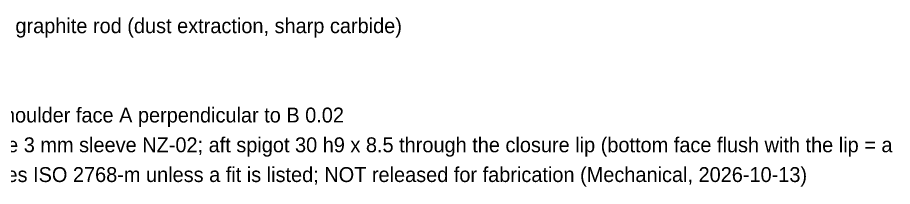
# Model space of a CAD drawing. Header units: millimetres. Extents: x 0 to 270, y -45 to 92.
# Drawn here: x 152.6 to 270.1, y -44.6 to -21.9 of the extents above; entities that cross this region are included whole.
import ezdxf

# ---------------------------------------------------------------- set-up
doc = ezdxf.new("R2010")
doc.units = ezdxf.units.MM

msp = doc.modelspace()

# ---------------------------------------------------------------- texts
for s, p in [('Material: Isomolded fine-grain graphite (reference grade Toyo Tanso IG-110 or equivalent)   Process: CNC lathe from isomolded graphite rod (dust extraction, sharp carbide)', (0, -24)), ('Fits / features: OD 44.0 h9 (0/-0.062); spigot 30.0 h9 (0/-0.052); throat 13.724 +0.02/0 (gauge pin); contour profile 0.05 to A/B; shoulder face A perpendicular to B 0.02', (0, -36)), ('Notes: gas-side contour from combustion nozzle_contour (v2: +30 mm), exit extended 3 mm at the exit diameter; OD 44 h9 in the 3 mm sleeve NZ-02; aft spigot 30 h9 x 8.5 through the closure lip (bottom face flush with the lip = a', (0, -40)), ('ARGOS engine CAD v3.5 - DESIGN-MODEL DRAWING generated from the solid; dimensions from the model; general tolerances ISO 2768-m unless a fit is listed; NOT released for fabrication (Mechanical, 2026-10-13)', (0, -44))]:
    msp.add_text(s, height=2).set_placement(p)

doc.saveas('drawing.dxf')
